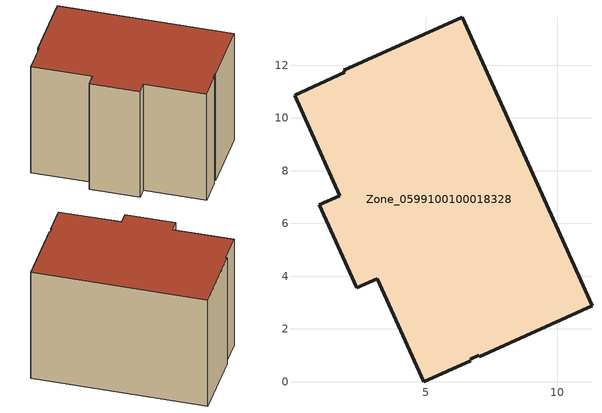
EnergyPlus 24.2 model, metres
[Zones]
Zone_0599100100018328
 floor ground (C_G): 7.04,0.95 7.01,1.01 6.68,0.86 6.71,0.8 4.93,0 3.17,3.91 2.4,3.56 0.98,6.71 1.75,7.06 0.03,10.87 1.94,11.73 1.91,11.8 6.39,13.82 11.31,2.88 z0
 wall outside (C_F): 0.98,6.71 2.4,3.56 3.17,3.91 4.93,0 6.71,0.8 6.68,0.86 7.01,1.01 7.04,0.95 11.31,2.88 6.39,13.82 1.91,11.8 1.94,11.73 0.03,10.87 1.75,7.06 0.98,6.71 z0:8.55
 roof outside (C_R): 7.01,1.01 7.04,0.95 11.31,2.88 6.39,13.82 1.91,11.8 1.94,11.73 0.03,10.87 1.75,7.06 0.98,6.71 2.4,3.56 3.17,3.91 4.93,0 6.71,0.8 6.68,0.86 z8.55
[BUILDING]
Pand.0599100100018328: North Axis=0; Terrain=City; Loads Convergence Tolerance Value=0.04; Temperature Convergence Tolerance Value=0.4; Solar Distribution=FullExterior; Maximum Number of Warmup Days=25; Minimum Number of Warmup Days=1
[Site:Location]
Rotterdam.The.Hague.AP_ZH_NLD Design_Conditions: Latitude=51.96; Longitude=4.45; Time Zone=1; Elevation=-4.5
[SITE:GROUNDTEMPERATURE:BUILDINGSURFACE]
18, 18, 18, 18, 18, 18, 18, 18, 18, 18, 18, 18
[MATERIAL] Thermal Absorptance=0.9; Solar Absorptance=0.7; Visible Absorptance=0.7
Name | Roughness | Thickness | Conductivity | Density | Specific Heat
G.D.2015-2018 | MediumSmooth | 0.15 | 0.0428571 | 540 | 1210
F.D.2015-2018 | Rough | 0.3 | 0.0666667 | 1920 | 840
R.D.2015-2018 | MediumRough | 0.2 | 0.0333333 | 1500 | 1000
[CONSTRUCTION]
C_G: G.D.2015-2018
C_F: F.D.2015-2018
C_R: R.D.2015-2018
[ZONE]
Zone_0599100100018328: Type=1; Multiplier=1; Ceiling Height=Autocalculate; Volume=Autocalculate; Floor Area=autocalculate; Part of Total Floor Area=Yes
[ZONEINFILTRATION:DESIGNFLOWRATE]
Infil_Zone_0599100100018328: Zone or ZoneList or Space or SpaceList=Zone_0599100100018328; Schedule=AlwaysOn; Design Flow Rate Calculation Method=Flow/Area; Flow Rate per Floor Area=0.0021; Constant Term Coefficient=1; Temperature Term Coefficient=0; Velocity Term Coefficient=0; Velocity Squared Term Coefficient=0
[HVACTEMPLATE:ZONE:IDEALLOADSAIRSYSTEM]
Zone_0599100100018328: Maximum Heating Supply Air Temperature=50; Minimum Cooling Supply Air Temperature=13; Maximum Heating Supply Air Humidity Ratio=0.0156; Minimum Cooling Supply Air Humidity Ratio=0.0077; Heating Limit=NoLimit; Cooling Limit=NoLimit; Dehumidification Control Type=ConstantSensibleHeatRatio; Cooling Sensible Heat Ratio=0.7; Dehumidification Setpoint=60; Humidification Control Type=None; Humidification Setpoint=30; Outdoor Air Method=None; Outdoor Air Flow Rate per Person=0.00944; Outdoor Air Flow Rate per Zone Floor Area=0; Outdoor Air Flow Rate per Zone=0; Demand Controlled Ventilation Type=None; Outdoor Air Economizer Type=NoEconomizer; Heat Recovery Type=None; Sensible Heat Recovery Effectiveness=0.7; Latent Heat Recovery Effectiveness=0.65
[ZONECONTROL:THERMOSTAT]
ThermostatControl_Zone_0599100100018328: Zone or ZoneList=Zone_0599100100018328; Control Type Schedule=DualSetpointControlType; Control 1=Thermostat_Zone_0599100100018328; Temperature Difference Between Cutout And Setpoint=0
[THERMOSTATSETPOINT:DUALSETPOINT]
Thermostat_Zone_0599100100018328: Heating Setpoint Temperature Schedule=HeatingSetpoint_Zone_0599100100018328; Cooling Setpoint Temperature Schedule=CoolingSetpoint_Zone_0599100100018328
[SCHEDULE:COMPACT]
HeatingSetpoint_Zone_0599100100018328: Through: 12/31, For: AllDays, Until: 24:00, 21
CoolingSetpoint_Zone_0599100100018328: Through: 12/31, For: AllDays, Until: 24:00, 24
DualSetpointControlType: Through: 12/31, For: AllDays, Until: 24:00, 4
AlwaysOn: Through: 12/31, For: AllDays, Until: 24:00, 1
